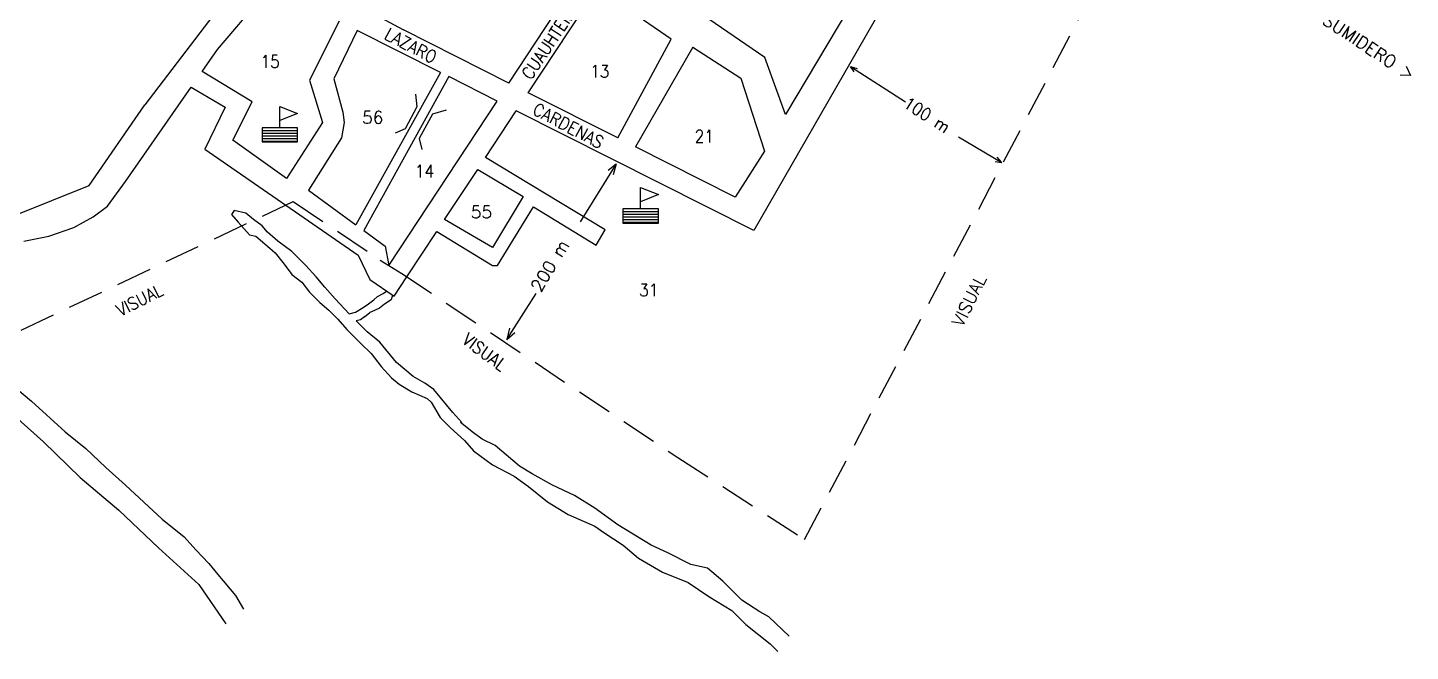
# Model space of a CAD drawing. Extents: x 518531 to 520034, y 1919938 to 1921488.
# Drawn here: x 519064 to 519841, y 1920003 to 1920354 of the extents above; entities that cross this region are included whole.
import ezdxf

# ---------------------------------------------------------------- set-up
doc = ezdxf.new("R2010")
doc.units = 0
doc.header["$LTSCALE"] = 80
doc.header["$MEASUREMENT"] = 0
doc.linetypes.add('HIDDEN', pattern=[0.375, 0.25, -0.125])
doc.layers.get('0').update_dxf_attribs({"linetype": 'CONTINUOUS'})
for name, color, linetype in [('4', 9, 'CONTINUOUS'), ('9', 5, 'CONTINUOUS'), ('A', 3, 'CONTINUOUS'), ('C', 1, 'CONTINUOUS'), ('D', 6, 'CONTINUOUS'), ('F', 15, 'CONTINUOUS'), ('L', 6, 'CONTINUOUS')]:
    doc.layers.add(name, color=color, linetype=linetype)
doc.styles.add('ROMANS', font='romans', dxfattribs={"height": 7})

# ---------------------------------------------------------------- blocks, each defined once
blk = doc.blocks.new('ESC')
for p, q in [((0, -2), (0, 10)), ((0, 10), (10, 6)), ((10, 6), (0, 2)), ((-10, -3.5), (10, -3.5)), ((-10, -5), (10, -5)), ((-10, -6.5), (10, -6.5)), ((-10, -8), (10, -8)), ((-10, -9.5), (10, -9.5))]:
    blk.add_line(p, q)
blk.add_lwpolyline([(-10, -2), (-10, -10), (10, -10), (10, -2)], close=True)

msp = doc.modelspace()

# ---------------------------------------------------------------- linework, layer by layer
at = {"layer": '4', "color": 9, "linetype": 'HIDDEN'}
msp.add_lwpolyline([(518924.512623, 1920120.079712), (519212.951518, 1920256.448874), (519261.825494, 1920223.554736), (519274.009909, 1920216.034203), (519429.118665, 1920112.464144), (519500.388776, 1920066.405952), (519689.02659, 1920424.715188), (519628.736414, 1920463.908155)], dxfattribs=at)
at = {"layer": '9', "linetype": 'CONTINUOUS'}
for p, q in [((519253.012573, 1920191.692734), (519256.017967, 1920194.133714)), ((519054.687197, 1920137.49894), (519072.51801, 1920121.329148)), ((519072.51801, 1920121.329148), (519093.134889, 1920101.256302)), ((519093.134889, 1920101.256302), (519114.839807, 1920082.898039)), ((519114.839807, 1920082.898039), (519137.128323, 1920061.710035)), ((519137.128323, 1920061.710035), (519159.974053, 1920041.07961)), ((519159.974053, 1920041.07961), (519175.129305, 1920018.915073))]:
    msp.add_line(p, q, dxfattribs=at)
for points in [[(519244.451706, 1920193.290942), (519236.546373, 1920201.801226), (519230.795515, 1920208.268549), (519225.763514, 1920214.017281), (519220.012652, 1920220.484604), (519212.105219, 1920228.389109), (519204.197787, 1920234.137838), (519198.446929, 1920239.167981), (519195.571497, 1920242.760937), (519190.539496, 1920246.353893), (519186.226352, 1920249.946849), (519179.756637, 1920251.384032), (519178.318919, 1920249.228259), (519181.913207, 1920244.91671), (519188.382926, 1920237.730798), (519191.977214, 1920237.012204), (519197.009215, 1920232.700658), (519202.760073, 1920227.670516), (519207.792074, 1920221.203193), (519212.105219, 1920215.454464), (519217.856082, 1920211.142915), (519222.169226, 1920205.394182), (519227.920084, 1920199.645453), (519232.952085, 1920195.333904), (519237.984087, 1920190.303764), (519243.016093, 1920184.555032), (519250.92352, 1920176.650526), (519256.674383, 1920170.901794), (519262.425241, 1920163.715882), (519268.176103, 1920157.248559), (519272.489248, 1920153.6556), (519279.677819, 1920149.344054), (519288.304108, 1920145.751094), (519290.460683, 1920143.595321), (519295.492684, 1920134.972222), (519301.243542, 1920129.223493), (519309.150975, 1920122.037577), (519314.182976, 1920116.288848), (519324.96584, 1920108.384343), (519337.186417, 1920101.91702), (519345.093849, 1920096.168288), (519355.876708, 1920087.545189), (519367.378429, 1920080.359277), (519382.474432, 1920073.891954), (519387.506438, 1920070.298995), (519398.289297, 1920063.113082), (519406.915587, 1920055.927167), (519420.573877, 1920048.022661), (519434.951029, 1920042.273932), (519446.452744, 1920034.369427), (519459.392178, 1920026.464921), (519467.299611, 1920018.560415), (519480.957906, 1920007.781544), (519485.27105, 1920003.469994)], [(519244.451706, 1920193.290942), (519247.940972, 1920194.321479), (519252.261225, 1920196.950227), (519255.266618, 1920198.827902), (519258.272012, 1920201.081113), (519260.338219, 1920202.958787), (519263.531446, 1920204.648693), (519265.424068, 1920206.104019)], [(519268.730205, 1920203.842762), (519268.039536, 1920201.081113), (519264.282794, 1920198.640133), (519261.465239, 1920196.574691), (519258.647684, 1920195.260318), (519256.017967, 1920194.133714)], [(519253.012573, 1920191.692734), (519250.758528, 1920190.002829), (519248.300621, 1920189.332737)], [(519491.740765, 1920012.09309), (519480.239045, 1920022.871961), (519475.207043, 1920025.746328), (519465.143041, 1920032.21365), (519454.360177, 1920042.992522), (519445.733888, 1920050.178438), (519436.388742, 1920052.334211), (519423.449308, 1920058.801533), (519414.104162, 1920063.113082), (519395.413866, 1920074.610544), (519382.474432, 1920083.952233), (519370.972717, 1920091.138149), (519358.75214, 1920096.886878), (519347.250419, 1920103.3542), (519340.061843, 1920107.665749), (519326.403553, 1920119.163211), (519319.214977, 1920122.756171), (519314.182976, 1920126.349127), (519306.994405, 1920132.097859), (519307.713261, 1920132.097859), (519302.68126, 1920137.846588), (519291.898396, 1920150.781237), (519286.866395, 1920154.374193), (519280.396676, 1920157.967149), (519271.05153, 1920165.871655), (519261.706384, 1920177.369116), (519254.517808, 1920183.117849), (519248.300621, 1920189.332737)], [(519051.882507, 1920155.957346), (519065.81283, 1920144.248186), (519084.758069, 1920126.963236), (519096.459541, 1920117.484392), (519107.603799, 1920106.89039), (519118.748058, 1920096.853967), (519139.345276, 1920077.89163), (519151.60396, 1920067.855207), (519158.290515, 1920060.606679), (519165.534283, 1920052.800573), (519170.549199, 1920046.667203), (519180.579032, 1920034.958043), (519184.96648, 1920027.118167)]]:
    msp.add_lwpolyline(points, dxfattribs=at)
at = {"layer": 'F', "linetype": 'CONTINUOUS'}
for p, q in [((519605.254859, 1920472.778718), (519471.911119, 1920240.15031)), ((519179.129498, 1920375.775357), (519129.601027, 1920310.844592)), ((519170.454434, 1920341.998919), (519200.22984, 1920377.228667)), ((519425.440135, 1920347.784935), (519383.646344, 1920376.570175)), ((519525.028556, 1920364.831759), (519489.640646, 1920305.45138)), ((519477.91479, 1920337.498681), (519446.618953, 1920359.047462)), ((519395.310183, 1920292.2407), (519425.440135, 1920347.784935)), ((519161.840203, 1920329.645926), (519170.454434, 1920341.998919)), ((519437.579503, 1920343.305465), (519464.583441, 1920325.791044)), ((519489.640646, 1920305.45138), (519477.91479, 1920337.498681)), ((519295.684214, 1920329.066612), (519248.161462, 1920243.300612)), ((519300.312186, 1920326.731542), (519252.555963, 1920240.07917)), ((519464.583441, 1920325.791044), (519477.875737, 1920284.850104)), ((519118.669889, 1920267.738764), (519155.649229, 1920320.767935)), ((519098.171652, 1920265.477484), (519129.601027, 1920310.844592)), ((519477.875737, 1920284.850104), (519461.347355, 1920258.921264)), ((519108.636384, 1920253.900784), (519118.669889, 1920267.738764)), ((519056.321342, 1920248.618042), (519098.171652, 1920265.477484)), ((519100.489515, 1920247.862645), (519108.636384, 1920253.900784)), ((519089.687225, 1920241.87488), (519100.489515, 1920247.862645)), ((519061.524806, 1920234.230395), (519075.52694, 1920237.052564)), ((519075.52694, 1920237.052564), (519089.687225, 1920241.87488))]:
    msp.add_line(p, q, dxfattribs=at)
for points in [[(519334.18726, 1920323.080624), (519375.037908, 1920385.184979)], [(519344.97145, 1920317.639398), (519383.707083, 1920376.528342)], [(519285.285259, 1920373.553933), (519279.640034, 1920369.257366), (519272.180549, 1920365.874774), (519264.49848, 1920363.616196), (519256.816411, 1920362.712768), (519274.967523, 1920352.960284)], [(519238.735407, 1920357.800461), (519222.169226, 1920324.680359), (519229.357797, 1920300.966842), (519209.229792, 1920269.34882), (519179.03778, 1920290.90656), (519189.820639, 1920312.464304), (519161.840203, 1920329.645926)], [(519248.951308, 1920352.64597), (519235.827517, 1920325.398949), (519240.859518, 1920306.715575), (519241.578374, 1920300.966842), (519240.140661, 1920292.343743), (519221.45037, 1920262.881498), (519248.161462, 1920243.300612)], [(519295.684214, 1920329.066612), (519248.951308, 1920352.64597)], [(519334.18726, 1920323.080624), (519274.967523, 1920352.960284)], [(519437.579503, 1920343.305465), (519405.348457, 1920287.175831)], [(519327.549213, 1920312.988943), (519300.312186, 1920326.731542)], [(519155.649229, 1920320.767935), (519174.724636, 1920309.589937), (519163.222915, 1920285.876421), (519249.485807, 1920226.233333), (519255.955526, 1920212.580098), (519269.613817, 1920203.238409), (519276.878323, 1920214.11889)], [(519281.686012, 1920316.901169), (519282.382752, 1920309.708024), (519275.87987, 1920297.41007), (519270.305977, 1920294.857664)], [(519395.310183, 1920292.2407), (519344.97145, 1920317.639398)], [(519266.730346, 1920220.527336), (519327.549213, 1920312.988943)], [(519298.872196, 1920307.851728), (519291.208085, 1920305.53136), (519283.776223, 1920291.841186), (519285.169702, 1920285.808222), (519285.169702, 1920285.808222)], [(519320.986559, 1920281.175686), (519338.333403, 1920307.547718)], [(519471.911119, 1920240.15031), (519338.333403, 1920307.547718)], [(519461.347355, 1920258.921264), (519405.348457, 1920287.175831)], [(519293.601205, 1920239.542325), (519324.96584, 1920220.484604), (519327.841271, 1920220.484604), (519347.969276, 1920253.539809), (519383.193294, 1920231.982065), (519388.225295, 1920240.605164), (519320.986559, 1920281.175686)], [(519316.611847, 1920274.524906), (519342.218418, 1920259.288538), (519324.96584, 1920230.544882), (519298.03886, 1920246.288796)], [(519298.03886, 1920246.288796), (519316.611847, 1920274.524906)], [(519252.555963, 1920240.07917), (519264.581815, 1920231.263475), (519266.730346, 1920220.527336)], [(519276.878323, 1920214.11889), (519293.601205, 1920239.542325)]]:
    msp.add_lwpolyline(points, dxfattribs=at)
at = {"layer": 'L', "color": 14, "linetype": 'CONTINUOUS'}
for p, q in [((519526.148772, 1920332.311443), (519557.145402, 1920312.548349)), ((519586.913058, 1920292.780852), (519611.139283, 1920278.364548)), ((519394.48658, 1920277.590801), (519374.133321, 1920244.946822)), ((519332.910176, 1920178.830263), (519349.406994, 1920204.675592))]:
    msp.add_line(p, q, dxfattribs=at)
for points in [[(519528.239758, 1920329.424833), (519526.148772, 1920332.311443), (519529.892708, 1920331.325009)], [(519390.036786, 1920274.02835), (519394.48658, 1920277.590801), (519392.813777, 1920271.549833)], [(519607.453933, 1920279.007412), (519611.138366, 1920278.364657), (519608.611005, 1920281.320672)], [(519334.447127, 1920185.187629), (519332.910176, 1920178.830263), (519337.429409, 1920182.732558)]]:
    msp.add_lwpolyline(points, dxfattribs=at)

# ---------------------------------------------------------------- block references
at = {"layer": 'A', "color": 3}
for p in [(519205.414507, 1920299.973116), (519408.15202, 1920254.364187)]:
    msp.add_blockref('ESC', p, dxfattribs=at)

# ---------------------------------------------------------------- texts
at = {"layer": 'C', "color": 1, "style": 'ROMANS', "width": 0.9}
for s, p in [('15', (519194.552319, 1920331.705608)), ('13', (519379.806828, 1920326.158343)), ('21', (519438.542896, 1920289.697769)), ('14', (519281.311908, 1920270.024936)), ('31', (519407.353291, 1920203.175882))]:
    msp.add_text(s, height=7, dxfattribs=at).set_placement(p)
at = {"layer": 'C', "linetype": 'CONTINUOUS', "style": 'ROMANS'}
for s, p in [('56', (519251.642382, 1920300.248249)), ('55', (519312.745262, 1920247.072486))]:
    msp.add_text(s, height=7, dxfattribs=at).set_placement(p)
at = {"layer": 'D', "linetype": 'CONTINUOUS', "style": 'ROMANS'}
msp.add_text('A COMUNIDAD EL SUMIDERO >', height=7, rotation=326.643605, dxfattribs=at).set_placement((519720.378907, 1920403.065115))
at = {"layer": 'D', "color": 6, "style": 'ROMANS', "width": 0.9}
for s, rotation, p in [('CUAUHTEMOC', 56.068335, (519346.54247, 1920324.421323)), ('LAZARO', 332.356241, (519263.545084, 1920348.323071)), ('CARDENAS', 332.2145, (519346.812711, 1920306.01153)), ('VISUAL', 27.033358, (519115.80243, 1920191.630988)), ('VISUAL', 323.610089, (519307.179847, 1920177.230455))]:
    msp.add_text(s, height=7, rotation=rotation, dxfattribs=at).set_placement(p)
at = {"layer": 'D', "color": 6, "style": 'ROMANS'}
msp.add_text('VISUAL', height=7, rotation=63.558179, dxfattribs=at).set_placement((519589.067085, 1920185.510901))
at = {"layer": 'L', "color": 14, "style": 'ROMANS', "width": 0.9}
msp.add_text('100 m', height=7, rotation=327.295135, dxfattribs=at).set_placement((519555.142006, 1920309.944924))
at = {"layer": 'L', "color": 14, "linetype": 'CONTINUOUS', "style": 'ROMANS'}
msp.add_text('200 m', height=7, rotation=58.902894, dxfattribs=at).set_placement((519351.973688, 1920204.976886))

doc.saveas('drawing.dxf')
